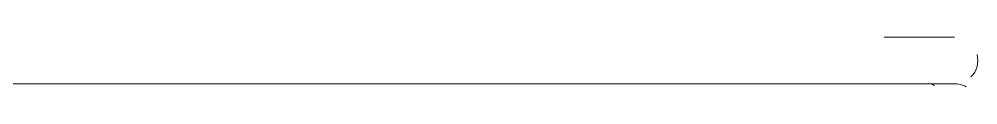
# Model space of a CAD drawing. Header units: millimetres. Extents: x 586.5 to 618.3, y 239.1 to 272.6.
# Drawn here: x 593.4615 to 593.6665, y 242.5097 to 242.5204 of the extents above; entities that cross this region are included whole.
import ezdxf

# ---------------------------------------------------------------- set-up
doc = ezdxf.new("R2010")
doc.units = ezdxf.units.MM
doc.header["$LTSCALE"] = 75
doc.layers.add('A Mobiliário LRZ', color=253, linetype='Continuous', lineweight=9)

msp = doc.modelspace()

# ---------------------------------------------------------------- linework, layer by layer
at = {"layer": 'A Mobiliário LRZ'}
for p, q in [((593.6467053866247, 242.5204037126669), (593.6465434448688, 242.5204037126669)), ((593.6473050621428, 242.5204037126669), (593.6467053866247, 242.5204037126669)), ((593.6479035192358, 242.5204037126669), (593.6473050621428, 242.5204037126669)), ((593.6484998004998, 242.5204037126669), (593.6479035192358, 242.5204037126669)), ((593.6490929520123, 242.5204037126669), (593.6484998004998, 242.5204037126669)), ((593.6496820248572, 242.5204037126669), (593.6490929520123, 242.5204037126669)), ((593.6502660766436, 242.5204037126669), (593.6496820248572, 242.5204037126669)), ((593.6508441730133, 242.5204037126669), (593.6502660766436, 242.5204037126669)), ((593.6514153891354, 242.5204037126669), (593.6508441730133, 242.5204037126669)), ((593.6519788111859, 242.5204037126669), (593.6514153891354, 242.5204037126669)), ((593.6525335378099, 242.5204037126669), (593.6519788111859, 242.5204037126669)), ((593.653078681563, 242.5204037126669), (593.6525335378099, 242.5204037126669)), ((593.6536133703314, 242.5204037126669), (593.653078681563, 242.5204037126669)), ((593.6541367487273, 242.5204037126669), (593.6536133703314, 242.5204037126669)), ((593.6546479794569, 242.5204037126669), (593.6541367487273, 242.5204037126669)), ((593.6551462446599, 242.5204037126669), (593.6546479794569, 242.5204037126669)), ((593.6556307472184, 242.5204037126669), (593.6551462446599, 242.5204037126669)), ((593.6561007120317, 242.5204037126669), (593.6556307472184, 242.5204037126669)), ((593.6565553872564, 242.5204037126669), (593.6561007120317, 242.5204037126669)), ((593.656994045509, 242.5204037126669), (593.6565553872564, 242.5204037126669)), ((593.65741598503, 242.5204037126669), (593.656994045509, 242.5204037126669)), ((593.6578205308059, 242.5204037126669), (593.65741598503, 242.5204037126669)), ((593.6582070356501, 242.5204037126669), (593.6578205308059, 242.5204037126669)), ((593.6585748812371, 242.5204037126669), (593.6582070356501, 242.5204037126669)), ((593.6589234790924, 242.5204037126669), (593.6585748812371, 242.5204037126669)), ((593.659252271534, 242.5204037126669), (593.6589234790924, 242.5204037126669)), ((593.6595607325639, 242.5204037126669), (593.659252271534, 242.5204037126669)), ((593.6598483687105, 242.5204037126669), (593.6595607325639, 242.5204037126669)), ((593.6601147198171, 242.5204037126669), (593.6598483687105, 242.5204037126669)), ((593.6603593597788, 242.5204037126669), (593.6601147198171, 242.5204037126669)), ((593.660581897224, 242.5204037126669), (593.6603593597788, 242.5204037126669)), ((593.66078197614, 242.5204037126669), (593.660581897224, 242.5204037126669)), ((593.6609592764435, 242.5204037126669), (593.66078197614, 242.5204037126669)), ((593.6611135144916, 242.5204037126669), (593.6609592764435, 242.5204037126669)), ((593.6612444435364, 242.5204037126669), (593.6611135144916, 242.5204037126669)), ((593.6613518541194, 242.5204037126669), (593.6612444435364, 242.5204037126669)), ((593.6614355744066, 242.5204037126669), (593.6613518541194, 242.5204037126669)), ((593.6614954704634, 242.5204037126669), (593.6614355744066, 242.5204037126669)), ((593.6615314464688, 242.5204037126669), (593.6614954704634, 242.5204037126669)), ((593.6465434448688, 242.5104037126669), (593.0515434448688, 242.5104037126669)), ((593.0515434448688, 242.5104037126669), (593.6465434448688, 242.5104037126669)), ((593.6467053866247, 242.5104037126669), (593.6465434448688, 242.5104037126669)), ((593.6465434448688, 242.5104037126669), (593.6471432848816, 242.5104037126669)), ((593.6473050621428, 242.5104037126669), (593.6467053866247, 242.5104037126669)), ((593.6471432848816, 242.5104037126669), (593.6477421652784, 242.5104037126669)), ((593.6479035192358, 242.5104037126669), (593.6473050621428, 242.5104037126669)), ((593.6477421652784, 242.5104037126669), (593.6483391279781, 242.5104037126669)), ((593.6484998004998, 242.5104037126669), (593.6479035192358, 242.5104037126669)), ((593.6483391279781, 242.5104037126669), (593.648933217968, 242.5104037126669)), ((593.6490929520123, 242.5104037126669), (593.6484998004998, 242.5104037126669)), ((593.648933217968, 242.5104037126669), (593.6495234848308, 242.5104037126669)), ((593.6496820248572, 242.5104037126669), (593.6490929520123, 242.5104037126669)), ((593.6495234848308, 242.5104037126669), (593.6501089842652, 242.5104037126669)), ((593.6502660766436, 242.5104037126669), (593.6496820248572, 242.5104037126669)), ((593.6501089842652, 242.5104037126669), (593.6506887795972, 242.5104037126669)), ((593.6508441730133, 242.5104037126669), (593.6502660766436, 242.5104037126669)), ((593.6506887795972, 242.5104037126669), (593.6512619432781, 242.5104037126669)), ((593.6514153891354, 242.5104037126669), (593.6508441730133, 242.5104037126669)), ((593.6512619432781, 242.5104037126669), (593.6518275583679, 242.5104037126669)), ((593.6519788111859, 242.5104037126669), (593.6514153891354, 242.5104037126669)), ((593.6518275583679, 242.5104037126669), (593.6523847200034, 242.5104037126669)), ((593.6525335378099, 242.5104037126669), (593.6519788111859, 242.5104037126669)), ((593.6523847200034, 242.5104037126669), (593.6529325368448, 242.5104037126669)), ((593.653078681563, 242.5104037126669), (593.6525335378099, 242.5104037126669)), ((593.6529325368448, 242.5104037126669), (593.653470132502, 242.5104037126669)), ((593.6536133703314, 242.5104037126669), (593.653078681563, 242.5104037126669)), ((593.653470132502, 242.5104037126669), (593.6539966469364, 242.5104037126669)), ((593.6541367487273, 242.5104037126669), (593.6536133703314, 242.5104037126669)), ((593.6539966469364, 242.5104037126669), (593.6545112378376, 242.5104037126669)), ((593.6546479794569, 242.5104037126669), (593.6541367487273, 242.5104037126669)), ((593.6545112378376, 242.5104037126669), (593.6550130819697, 242.5104037126669)), ((593.6551462446599, 242.5104037126669), (593.6546479794569, 242.5104037126669)), ((593.6550130819697, 242.5104037126669), (593.6555013764893, 242.5104037126669)), ((593.6556307472184, 242.5104037126669), (593.6551462446599, 242.5104037126669)), ((593.6555013764893, 242.5104037126669), (593.6559753402291, 242.5104037126669)), ((593.6561007120317, 242.5104037126669), (593.6556307472184, 242.5104037126669)), ((593.6559753402291, 242.5104037126669), (593.6564342149484, 242.5104037126669)), ((593.6565553872564, 242.5104037126669), (593.6561007120317, 242.5104037126669)), ((593.6564342149484, 242.5104037126669), (593.6568772665455, 242.5104037126669)), ((593.656994045509, 242.5104037126669), (593.6565553872564, 242.5104037126669)), ((593.6568772665455, 242.5104037126669), (593.6573037862323, 242.5104037126669)), ((593.65741598503, 242.5104037126669), (593.656994045509, 242.5104037126669)), ((593.6573037862323, 242.5104037126669), (593.6577130916684, 242.5104037126669)), ((593.6578205308059, 242.5104037126669), (593.65741598503, 242.5104037126669)), ((593.6577130916684, 242.5104037126669), (593.6581045280523, 242.5104037126669)), ((593.6582070356501, 242.5104037126669), (593.6578205308059, 242.5104037126669)), ((593.6581045280523, 242.5104037126669), (593.6584774691694, 242.5104037126669)), ((593.6585748812371, 242.5104037126669), (593.6582070356501, 242.5104037126669)), ((593.6584774691694, 242.5104037126669), (593.6588313183934, 242.5104037126669)), ((593.6589234790924, 242.5104037126669), (593.6585748812371, 242.5104037126669)), ((593.6588313183934, 242.5104037126669), (593.659165509641, 242.5104037126669)), ((593.659252271534, 242.5104037126669), (593.6589234790924, 242.5104037126669)), ((593.659165509641, 242.5104037126669), (593.6594795082774, 242.5104037126669)), ((593.6595607325639, 242.5104037126669), (593.659252271534, 242.5104037126669)), ((593.6594795082774, 242.5104037126669), (593.6597728119721, 242.5104037126669)), ((593.6598483687105, 242.5104037126669), (593.6595607325639, 242.5104037126669)), ((593.6597728119721, 242.5104037126669), (593.6600449515015, 242.5104037126669)), ((593.6601147198171, 242.5104037126669), (593.6598483687105, 242.5104037126669)), ((593.6600449515015, 242.5104037126669), (593.6602954915004, 242.5104037126669)), ((593.6603593597788, 242.5104037126669), (593.6601147198171, 242.5104037126669)), ((593.6602954915004, 242.5104037126669), (593.6605240311583, 242.5104037126669)), ((593.660581897224, 242.5104037126669), (593.6603593597788, 242.5104037126669)), ((593.6605240311583, 242.5104037126669), (593.6607302048606, 242.5104037126669)), ((593.66078197614, 242.5104037126669), (593.660581897224, 242.5104037126669)), ((593.6607302048606, 242.5104037126669), (593.6609136827732, 242.5104037126669)), ((593.6609592764435, 242.5104037126669), (593.66078197614, 242.5104037126669)), ((593.6609136827732, 242.5104037126669), (593.6610741713706, 242.5104037126669)), ((593.6611135144916, 242.5104037126669), (593.6609592764435, 242.5104037126669)), ((593.6610741713706, 242.5104037126669), (593.6612114139053, 242.5104037126669)), ((593.6612444435364, 242.5104037126669), (593.6611135144916, 242.5104037126669)), ((593.6612114139053, 242.5104037126669), (593.6613251908186, 242.5104037126669)), ((593.6613518541194, 242.5104037126669), (593.6612444435364, 242.5104037126669)), ((593.6613251908186, 242.5104037126669), (593.6614153200917, 242.5104037126669)), ((593.6614355744066, 242.5104037126669), (593.6613518541194, 242.5104037126669)), ((593.6614153200917, 242.5104037126669), (593.6614816575369, 242.5104037126669)), ((593.6614954704634, 242.5104037126669), (593.6614355744066, 242.5104037126669)), ((593.6614816575369, 242.5104037126669), (593.6615240970284, 242.5104037126669)), ((593.6615314464688, 242.5104037126669), (593.6614954704634, 242.5104037126669)), ((593.6615240970284, 242.5104037126669), (593.6615425706723, 242.5104037126669)), ((593.6615434448688, 242.5104037126669), (593.6615314464688, 242.5104037126669))]:
    msp.add_line(p, q, dxfattribs=at)
for centre, radius, start, end in [((593.6615434448688, 242.5154037126669), 0.004999999999999976, 315.0000000002303, 15.00000000004388), ((593.6432101115355, 242.4854037126669), 0.02833333333333282, 60.23294614593109, 61.92751306414704), ((593.6615434448688, 242.5054037126669), 0.004999999999999979, 59.99999999999598, 99.04449620324516)]:
    msp.add_arc(centre, radius, start, end, dxfattribs=at)

doc.saveas('drawing.dxf')
